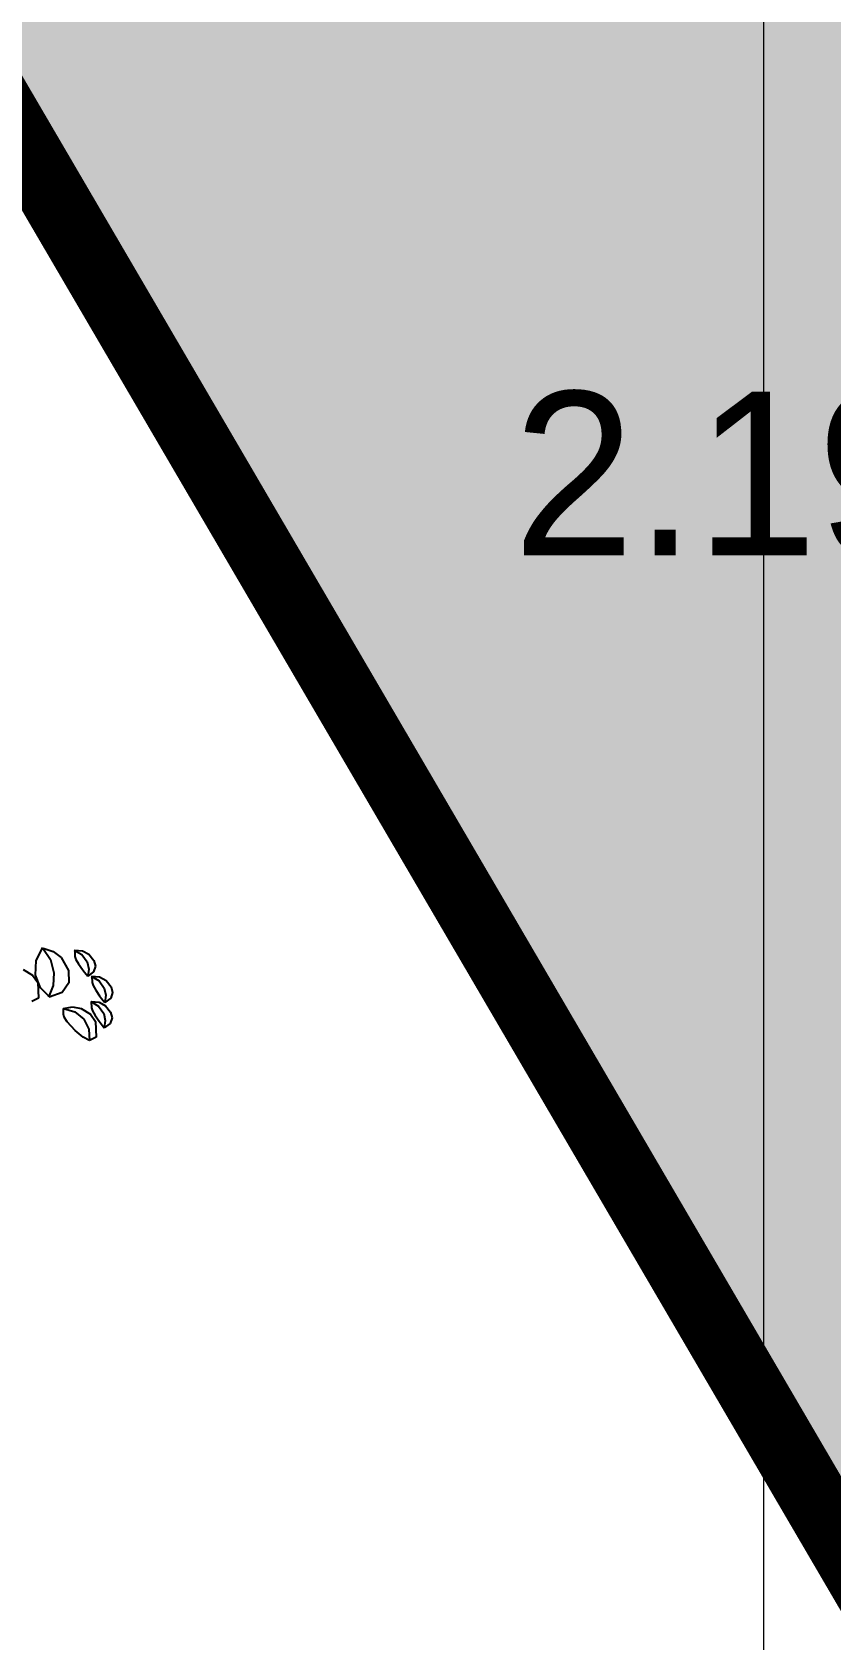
# Model space of a CAD drawing. Header units: millimetres. Extents: x 476643 to 477419, y 1110674 to 1111494.
# Drawn here: x 476838.3 to 476844.15, y 1111039.46 to 1111051.25 of the extents above; entities that cross this region are included whole.
import ezdxf

# ---------------------------------------------------------------- set-up
doc = ezdxf.new("R2010")
doc.units = ezdxf.units.MM
doc.header["$LTSCALE"] = 0.001
doc.header["$MEASUREMENT"] = 0
doc.layers.add('D-CONGTRINH', color=7, linetype='Continuous', lineweight=15)
doc.layers.add('LUOI', color=8, linetype='Continuous', lineweight=5)
for name, color, linetype in [('HT_Cao do', 7, 'Continuous'), ('HT_Hang rao', 7, 'Continuous'), ('HT_thuc vat', 3, 'Continuous'), ('Net manh', 252, 'Continuous')]:
    doc.layers.add(name, color=color, linetype=linetype)
doc.linetypes.add('FENCELINE2', pattern='A,0.25,-0.1,[132,ltypeshp.shx,S=0.1,R=0,X=-0.1,Y=0],-0.1,1', length=1.45)

# ---------------------------------------------------------------- blocks, each defined once
blk = doc.blocks.new('tree50')
for p, q in [((3856.08, 4750.4276), (3904.544, 4846.9836)), ((3904.544, 4840.7836), (3960.892, 4757.8716)), ((3908.864, 4840.7836), (3981.032, 4817.4196)), ((3852.492, 4642.4676), (3856.08, 4750.4276)), ((3960.892, 4757.8716), (3986.94, 4661.0476)), ((3981.032, 4817.4196), (4038.992, 4772.6196)), ((4038.992, 4772.6196), (4092.58, 4678.1116)), ((4135.108, 4827.2596), (4192.456, 4794.4956)), ((4139.432, 4827.2596), (4140.82, 4780.7756)), ((4139.432, 4827.2596), (4195.948, 4822.4476)), ((4140.82, 4780.7756), (4148.12, 4759.0956)), ((4148.12, 4759.0956), (4167.92, 4726.5276)), ((4167.92, 4726.5276), (4195.828, 4684.7276)), ((4192.456, 4794.4956), (4230.52, 4740.4916)), ((4195.948, 4822.4476), (4243.532, 4796.2756)), ((4230.52, 4740.4916), (4242.116, 4688.1956)), ((4243.532, 4796.2756), (4280.128, 4750.8916)), ((4280.128, 4750.8916), (4291.236, 4709.5076)), ((3761.548, 4685.0716), (3830.176, 4643.4196)), ((3830.176, 4643.4196), (3867.996, 4590.0036)), ((3888.6, 4551.5996), (3852.492, 4642.4676)), ((3986.94, 4661.0476), (3981.448, 4568.1516)), ((4092.58, 4678.1116), (4095.364, 4586.6836)), ((4195.828, 4684.7276), (4210.84, 4664.4156)), ((4210.84, 4664.4156), (4234.864, 4635.1436)), ((4242.116, 4688.1956), (4234.864, 4635.1436)), ((4277.492, 4667.1516), (4234.864, 4635.1436)), ((4260.864, 4635.1436), (4318.24, 4602.3556)), ((4265.212, 4635.1436), (4321.732, 4630.3116)), ((4265.212, 4635.1436), (4266.604, 4588.6356)), ((4291.236, 4709.5076), (4277.492, 4667.1516)), ((4318.24, 4602.3556), (4356.3, 4548.3756)), ((4321.732, 4630.3116), (4369.312, 4604.1396)), ((4369.312, 4604.1396), (4405.908, 4558.7516)), ((3867.996, 4590.0036), (3872.708, 4475.4996)), ((3956.592, 4481.3116), (3888.6, 4551.5996)), ((3981.448, 4568.1516), (3947.9, 4481.3116)), ((4048.292, 4515.5876), (3952.248, 4481.3116)), ((4095.364, 4586.6836), (4048.292, 4515.5876)), ((4266.604, 4588.6356), (4273.88, 4566.9556)), ((4273.88, 4566.9556), (4293.68, 4534.4116)), ((4293.68, 4534.4116), (4321.584, 4492.5916)), ((4321.584, 4492.5916), (4336.624, 4472.2796)), ((4356.3, 4548.3756), (4367.872, 4496.0796)), ((4367.872, 4496.0796), (4360.62, 4443.0036)), ((4417.02, 4517.3956), (4403.272, 4475.0116)), ((4405.908, 4558.7516), (4417.02, 4517.3956)), ((3872.708, 4475.4996), (3823.636, 4450.5756)), ((4056.104, 4356.9716), (4057.424, 4399.3036)), ((4057.424, 4399.3036), (4123.364, 4410.7796)), ((4057.424, 4399.3036), (4140.112, 4375.4276)), ((4123.364, 4410.7796), (4186.06, 4399.3036)), ((4140.112, 4375.4276), (4206.008, 4320.0796)), ((4186.06, 4399.3036), (4254.688, 4357.6276)), ((4256.544, 4449.2076), (4313.892, 4416.4436)), ((4260.864, 4449.2076), (4317.384, 4444.3716)), ((4260.864, 4449.2076), (4262.256, 4402.7236)), ((4262.256, 4402.7236), (4269.556, 4381.0436)), ((4269.556, 4381.0436), (4289.356, 4348.4756)), ((4313.892, 4416.4436), (4351.956, 4362.4396)), ((4317.384, 4444.3716), (4364.968, 4418.2236)), ((4336.624, 4472.2796), (4360.62, 4443.0036)), ((4351.956, 4362.4396), (4363.552, 4310.1436)), ((4403.272, 4475.0116), (4360.62, 4443.0036)), ((4364.968, 4418.2236), (4401.564, 4372.8396)), ((4401.564, 4372.8396), (4412.672, 4331.4556)), ((4061.868, 4335.9236), (4056.104, 4356.9716)), ((4084.424, 4300.9636), (4061.868, 4335.9236)), ((4141.7, 4237.6836), (4084.424, 4300.9636)), ((4206.008, 4320.0796), (4242.752, 4246.6916)), ((4242.752, 4246.6916), (4248.148, 4164.7956)), ((4254.688, 4357.6276), (4292.508, 4304.2356)), ((4289.356, 4348.4756), (4317.264, 4306.6516)), ((4292.508, 4304.2356), (4297.22, 4189.7356)), ((4317.264, 4306.6516), (4332.276, 4286.3636)), ((4332.276, 4286.3636), (4356.3, 4257.0916)), ((4363.552, 4310.1436), (4356.3, 4257.0916)), ((4398.928, 4289.0996), (4356.3, 4257.0916)), ((4412.672, 4331.4556), (4398.928, 4289.0996)), ((4202.176, 4187.6596), (4141.7, 4237.6836)), ((4248.148, 4164.7956), (4202.176, 4187.6596)), ((4297.22, 4189.7356), (4248.148, 4164.7956))]:
    blk.add_line(p, q)
blk = doc.blocks.new('fff')
at = {"layer": 'HT_Hang rao', "linetype": 'FENCELINE2', "ltscale": 2}
blk.add_lwpolyline([(476854.923, 1111021.873), (476845.962, 1111037.302), (476828.197, 1111067.575), (476828.197, 1111067.575)], dxfattribs=at)
at = {"layer": 'HT_thuc vat', "xscale": 0.0009999999892897904, "yscale": 0.0009999999310821295, "zscale": 0.001}
blk.add_blockref('tree50', (476834.469, 1111039.688), dxfattribs=at)
at = {"layer": 'HT_Cao do', "color": 0}
blk.add_text('2.19', height=1.2, dxfattribs=at).set_placement((476841.822, 1111047.41))

msp = doc.modelspace()

# ---------------------------------------------------------------- hatches: boundary and pattern name
at = {"layer": 'Net manh', "lineweight": 35}
h = msp.add_hatch(dxfattribs=at)
h.set_pattern_fill('AR-CONC', color=256, scale=0.5, style=0)
h.set_pattern_definition([(50, (0, 0), (3.586300913, -0.313760675), [0.375, -4.125]), (355, (0, 0), (-0.693756668, 3.760960669), [0.3, -3.3]), (100.4514, (0.299, -0.026), (2.892546909, 3.44719771), [0.31870095, -3.50571056]), (46.1842, (0, 1), (5.336205243, -0.827595072), [0.5625, -6.1875]), (96.6356, (0.4447, 0.931), (4.673313528, 4.870589355), [0.47805144, -5.258565]), (351.1842, (0, 1), (4.673309726, 4.870593005), [0.45, -4.95]), (21, (0.5, 0.75), (2.9845352606, -2.013094453), [0.375, -4.125]), (326, (0.5, 0.75), (1.21657666, 3.625750225), [0.3, -3.3]), (71.4514, (0.7487, 0.5822), (4.201113143, 1.612652484), [0.31870095, -3.50571056]), (37.5, (0, 0), (0.0607992766, 1.6644692692), [0, -3.26, 0, -3.35, 0, -3.3125]), (7.5, (0, 0), (1.3153476872, 1.9720585594), [0, -1.91, 0, -3.185, 0, -1.2625]), (327.5, (-1.115, 0), (2.6691121809, -0.1127743587), [0, -1.25, 0, -3.9, 0, -5.175]), (317.5, (-1.615, 0), (2.9159308467, 0.5005249117), [0, -1.625, 0, -2.59, 0, -3.675])])
h.paths.add_polyline_path([(476919.678, 1111195.132), (476905.27, 1111199.62), (476881.222, 1111180.988), (476884.014, 1111178.421), (476902.256, 1111190.409), (476906.86, 1111192.769), (476911.002, 1111193.185), (476915.048, 1111192.495), (476920.517, 1111187.834), (476931.722, 1111168.994), (476941.973, 1111151.665), (476953.389, 1111131.366), (476950.775, 1111129.895), (476939.374, 1111150.166), (476929.141, 1111167.464), (476921.533, 1111180.257), (476921.365, 1111180.142), (476928.61, 1111167.489), (476924.343, 1111164.877), (476917.231, 1111177.299), (476921.533, 1111180.257), (476918.192, 1111185.873), (476913.73, 1111189.676), (476910.898, 1111190.16), (476907.724, 1111189.84), (476903.863, 1111187.862), (476886.623, 1111176.533), (476920.603, 1111118.895), (476910.93, 1111113.044), (476881.317, 1111164.882), (476878.227, 1111169.217), (476828.871, 1111130.109), (476827.008, 1111132.461), (476876.483, 1111171.663), (476875.85, 1111172.552), (476873.947, 1111174.758), (476815.257, 1111128.255), (476815.401, 1111128.064), (476820.193, 1111131.675), (476824.768, 1111125.606), (476819.977, 1111121.994), (476815.257, 1111128.255), (476807.492, 1111122.102), (476804.733, 1111107.368), (476808.152, 1111109.444), (476812.304, 1111102.606), (476808.885, 1111100.53), (476817.696, 1111084.597), (476828.197, 1111067.575), (476854.923, 1111021.873), (476859.969, 1111013.191), (476861.548, 1111014.332), (476860.359, 1111015.977), (476861.699, 1111016.816), (476866.777, 1111009.791), (476863.593, 1111008.022), (476874.683, 1110988.82), (476875.25, 1110989.142), (476870.843, 1110996.461), (476875.336, 1110999.132), (476880.206, 1110991.953), (476883.185, 1110993.083), (476871.516, 1111012.106), (476873.431, 1111013.281), (476877.458, 1111006.59), (476879.922, 1111007.612), (476881.249, 1111005.563), (476896.225, 1111014.122), (476895.006, 1111016.265), (476897.188, 1111017.781), (476893.406, 1111024.763), (476895.645, 1111025.976), (476908.962, 1111002.865), (476917.791, 1111006.216), (476936.102, 1111017.449), (476998.747, 1111051.459), (476995.68, 1111063.601)])
h.paths.add_polyline_path([(476958.847, 1111107.758, -0.265969), (476960.222, 1111111.338, -1.094375), (476964.527, 1111104.968), (476984.511, 1111071.014, -1), (476988.411, 1111064.351, -0.523531), (476982.658, 1111067.025, -0.350846), (476925.84, 1111033.599, -0.510479), (476925.233, 1111027.376, -0.133155), (476923.283, 1111026.848, -0.721058), (476920.97, 1111033.797, -0.02831), (476921.334, 1111034.039), (476901.434, 1111068.041, -0.133155), (476899.484, 1111067.512, -0.721058), (476897.17, 1111074.462, -0.45613), (476902.868, 1111073.229, -0.336636)], flags=16)
h.paths.add_polyline_path([(476924.562, 1111118.778), (476916.356, 1111132.961), (476939.23, 1111145.036), (476946.731, 1111131.546)], flags=16)
h.paths.add_polyline_path([(476913.506, 1111131.652), (476892.287, 1111168.711), (476914.554, 1111181.381), (476924.45, 1111164.097), (476935.773, 1111144.322)], flags=16)
h.paths.add_polyline_path([(476936.028, 1111144.479), (476925.093, 1111163.577), (476929.359, 1111166.19), (476940.294, 1111147.091)], flags=16)
h.paths.add_polyline_path([(476911.398, 1111111.388), (476874.597, 1111090.088), (476881.405, 1111078.326), (476869.329, 1111071.303), (476881.264, 1111050.782), (476878.824, 1111049.354), (476874.691, 1111056.137), (476872.283, 1111055.014), (476871.044, 1111057.145), (476856.112, 1111048.508), (476857.216, 1111046.33), (476855.093, 1111044.715), (476858.85, 1111037.869), (476856.677, 1111036.48), (476844.89, 1111057.09), (476844.86, 1111057.073), (476815.425, 1111108.085), (476852.179, 1111128.965), (476845.072, 1111141.285), (476863.526, 1111151.848), (476882.531, 1111162.098)], flags=16)
h.paths.add_polyline_path([(476909.78, 1111179.873), (476895.871, 1111171.858), (476891.877, 1111178.789), (476905.786, 1111186.804)], flags=16)
h.paths.add_polyline_path([(476882.248, 1111046.634), (476883.378, 1111044.561), (476878.312, 1111041.583), (476877.182, 1111043.656)], flags=16)
h.paths.add_polyline_path([(476885.92, 1111040.256), (476888.685, 1111035.458), (476887.566, 1111034.798), (476884.794, 1111039.607)], flags=16)
h.paths.add_polyline_path([(476875.915, 1111047.644), (476862.029, 1111039.571, -0.988086)], flags=16)
h.paths.add_polyline_path([(476891.078, 1111031.067), (476892.329, 1111029.061), (476887.414, 1111026.204), (476886.23, 1111028.286)], flags=16)
h.paths.add_polyline_path([(476842.904, 1111126.475), (476833.987, 1111121.522), (476831.884, 1111125.215), (476840.801, 1111130.168)], flags=16)
h.paths.add_polyline_path([(476873.609, 1111041.58), (476874.794, 1111039.559), (476869.651, 1111036.476), (476868.502, 1111038.63)], flags=16)
h.paths.add_polyline_path([(476890.066, 1111023.116, -0.976932), (476876.18, 1111015.042)], flags=16)
h.paths.add_polyline_path([(476882.474, 1111026.128), (476883.583, 1111023.933), (476878.736, 1111021.112), (476877.628, 1111023.307)], flags=16)
h.paths.add_polyline_path([(476833.068, 1111119.637), (476818.39, 1111110.963), (476815.846, 1111115.268), (476830.524, 1111123.942)], flags=16)
h.paths.add_polyline_path([(476864.981, 1111036.611), (476866.198, 1111034.494), (476861.025, 1111031.519), (476859.834, 1111033.655)], flags=16)
h.paths.add_polyline_path([(476873.798, 1111020.986), (476875.057, 1111018.872), (476870.06, 1111015.969), (476868.952, 1111018.164)], flags=16)

# ---------------------------------------------------------------- linework, layer by layer
at = {"layer": 'D-CONGTRINH', "lineweight": 35, "const_width": 0.5}
msp.add_lwpolyline([(476894.117, 1110931.402), (476851.867, 1111003.762, -0.412584), (476853.1, 1111008.51), (476859.969, 1111013.191), (476854.923, 1111021.873), (476847.79, 1111017.944, -0.467249), (476842.462, 1111020.014), (476830.97, 1111039.49), (476799.179, 1111094.111, -0.311934), (476801.662, 1111126.03), (476868.467, 1111179.578), (476870.703, 1111178.844), (476873.262, 1111175.621), (476873.947, 1111174.758), (476807.492, 1111122.102), (476804.733, 1111107.368), (476808.885, 1111100.53), (476817.696, 1111084.597), (476828.197, 1111067.575), (476854.923, 1111021.873), (476859.969, 1111013.191), (476863.593, 1111008.022), (476893.091, 1110956.946)], format="xyb", dxfattribs=at)
at = {"layer": 'LUOI'}
msp.add_line((476843.658, 1111494), (476843.658, 1110674), dxfattribs=at)

# ---------------------------------------------------------------- block references
at = {"lineweight": 35}
msp.add_blockref('fff', (0, 0), dxfattribs=at)

doc.saveas('drawing.dxf')
